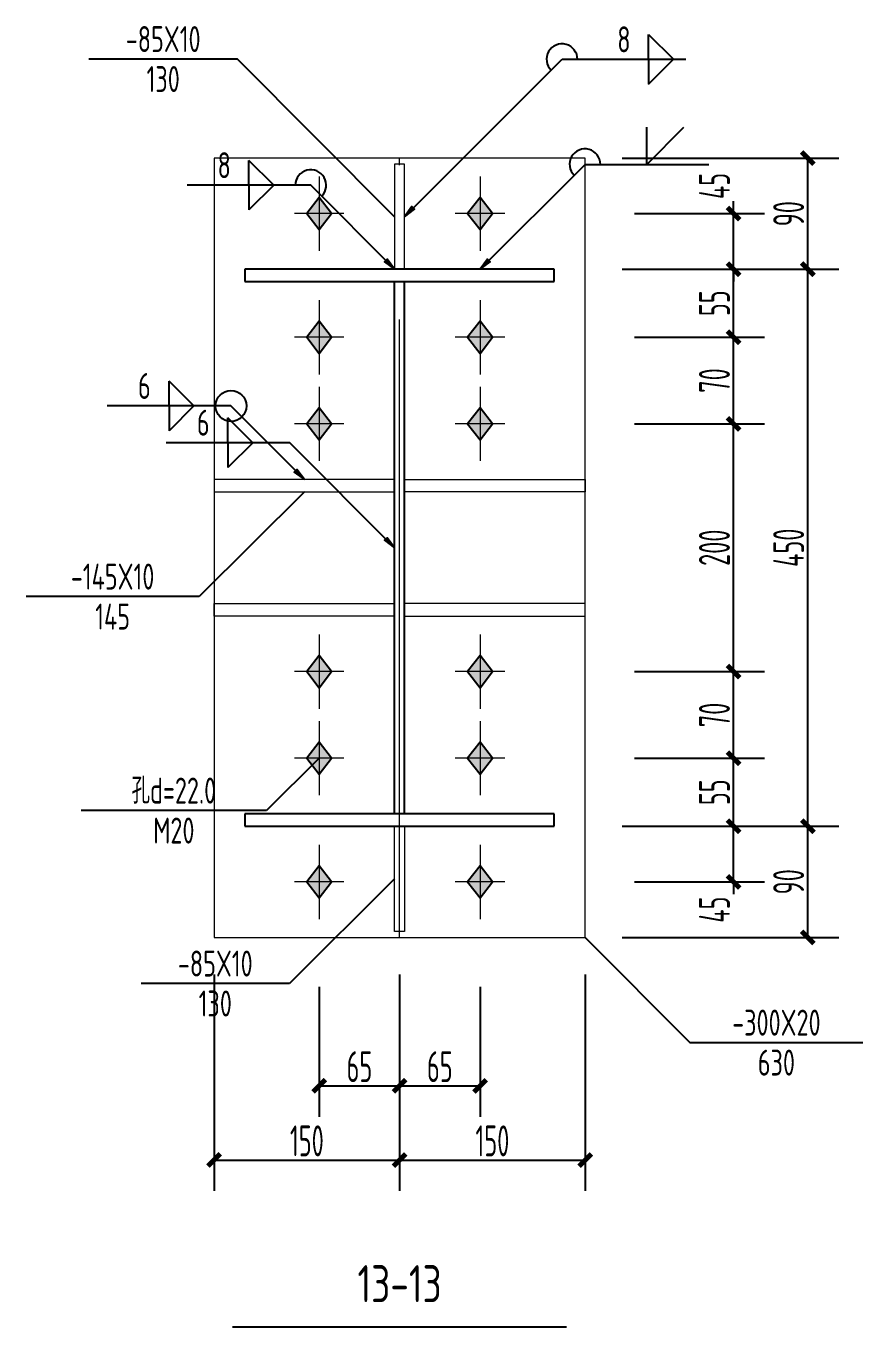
# Model space of a CAD drawing. Extents: x 447413 to 2975780, y -1432727 to 1301644.
# Drawn here: x 2299139 to 2305905, y -1160755 to -1150236 of the extents above; entities that cross this region are included whole.
import ezdxf
from ezdxf.enums import TextEntityAlignment as Align

# ---------------------------------------------------------------- set-up
doc = ezdxf.new("R2010")
doc.units = 0
doc.header["$LTSCALE"] = 1000
doc.header["$MEASUREMENT"] = 0
doc.linetypes.add('线型6', pattern=[8.75, 5, -1.25, 1.25, -1.25])
for name, color, linetype in [('10', 7, 'Continuous'), ('尺寸标注', 253, 'Continuous'), ('焊缝标注', 253, 'Continuous'), ('螺栓孔标注', 253, 'Continuous'), ('钢板标注', 253, 'Continuous')]:
    doc.layers.add(name, color=color, linetype=linetype)
doc.layers.add('20', color=2, linetype='Continuous', lineweight=18)
doc.styles.add('PkpmHz', font='Pkpmeng', dxfattribs={"width": 0.6, "bigfont": 'hztxt'})
doc.dimstyles.new('Pkpm_1.00', dxfattribs={"dimtxt": 250, "dimasz": 100, "dimexe": 250, "dimexo": 0.0625, "dimgap": 30, "dimtad": 1, "dimdec": 0, "dimrnd": 5, "dimzin": 0, "dimdsep": 46, "dimtxsty": 'PkpmHz', "dimblk1": 'ARCHTICK', "dimblk2": 'ARCHTICK', "dimsah": 1, "dimcen": 0.09, "dimadec": 0, "dimazin": 0, "dimtfac": 1, "dimtdec": 0, "dimtmove": 2, "dimatfit": 1, "dimfxl": 0, "dimtolj": 1, "dimtzin": 0, "dimarcsym": 0})

# ---------------------------------------------------------------- blocks, each defined once
blk = doc.blocks.new('_ArchTick')
at = {"color": 0, "linetype": 'ByBlock', "const_width": 0.4}
blk.add_lwpolyline([(-0.5, -0.5), (0.5, 0.5)], dxfattribs=at)
blk = doc.blocks.new('*D522')
at = {"layer": 'Defpoints', "color": 0, "linetype": 'Continuous', "transparency": 16777216}
for p in [(2303659, -1151752), (2304859, -1151752), (2303659, -1152202)]:
    blk.add_point(p, dxfattribs=at)
at = {"layer": '尺寸标注', "color": 0, "linetype": 'Continuous', "lineweight": -2, "transparency": 16777216}
for p, q in [((2304859, -1151752), (2304859, -1151652)), ((2304059, -1151752), (2305109, -1151752)), ((2304859, -1152202), (2304859, -1151752)), ((2304059, -1152202), (2305109, -1152202)), ((2304859, -1152202), (2304859, -1152302))]:
    blk.add_line(p, q, dxfattribs=at)
at = {"layer": '尺寸标注', "color": 0, "linetype": 'Continuous', "lineweight": -2, "transparency": 16777216, "xscale": 100, "yscale": 100, "zscale": 100}
for p, rotation in [((2304859, -1151752), 270), ((2304859, -1152202), 90)]:
    blk.add_blockref('_ArchTick', p, dxfattribs=dict(at, rotation=rotation))
at = {"layer": '尺寸标注', "color": 0, "linetype": 'Continuous', "transparency": 16777216, "insert": (2304704, -1151529), "char_height": 250, "attachment_point": 5, "rotation": 90, "style": 'PkpmHz'}
blk.add_mtext('\\A1;45', dxfattribs=at)
blk = doc.blocks.new('*D523')
at = {"layer": 'Defpoints', "color": 0, "linetype": 'Continuous', "transparency": 16777216}
for p in [(2303659, -1152202), (2304859, -1152202), (2303659, -1152752)]:
    blk.add_point(p, dxfattribs=at)
at = {"layer": '尺寸标注', "color": 0, "linetype": 'Continuous', "lineweight": -2, "transparency": 16777216}
for p, q in [((2304059, -1152202), (2305109, -1152202)), ((2304859, -1152752), (2304859, -1152202)), ((2304059, -1152752), (2305109, -1152752))]:
    blk.add_line(p, q, dxfattribs=at)
at = {"layer": '尺寸标注', "color": 0, "linetype": 'Continuous', "lineweight": -2, "transparency": 16777216, "xscale": 100, "yscale": 100, "zscale": 100}
for p, rotation in [((2304859, -1152202), 90), ((2304859, -1152752), 270)]:
    blk.add_blockref('_ArchTick', p, dxfattribs=dict(at, rotation=rotation))
at = {"layer": '尺寸标注', "color": 0, "linetype": 'Continuous', "transparency": 16777216, "insert": (2304704, -1152477), "char_height": 250, "attachment_point": 5, "rotation": 90, "style": 'PkpmHz'}
blk.add_mtext('\\A1;55', dxfattribs=at)
blk = doc.blocks.new('*D524')
at = {"layer": 'Defpoints', "color": 0, "linetype": 'Continuous', "transparency": 16777216}
for p in [(2303659, -1152752), (2304859, -1152752), (2303659, -1153452)]:
    blk.add_point(p, dxfattribs=at)
at = {"layer": '尺寸标注', "color": 0, "linetype": 'Continuous', "lineweight": -2, "transparency": 16777216}
for p, q in [((2304059, -1152752), (2305109, -1152752)), ((2304859, -1153452), (2304859, -1152752)), ((2304059, -1153452), (2305109, -1153452))]:
    blk.add_line(p, q, dxfattribs=at)
at = {"layer": '尺寸标注', "color": 0, "linetype": 'Continuous', "lineweight": -2, "transparency": 16777216, "xscale": 100, "yscale": 100, "zscale": 100}
for p, rotation in [((2304859, -1152752), 90), ((2304859, -1153452), 270)]:
    blk.add_blockref('_ArchTick', p, dxfattribs=dict(at, rotation=rotation))
at = {"layer": '尺寸标注', "color": 0, "linetype": 'Continuous', "transparency": 16777216, "insert": (2304704, -1153102), "char_height": 250, "attachment_point": 5, "rotation": 90, "style": 'PkpmHz'}
blk.add_mtext('\\A1;70', dxfattribs=at)
blk = doc.blocks.new('*D525')
at = {"layer": 'Defpoints', "color": 0, "linetype": 'Continuous', "transparency": 16777216}
for p in [(2303659, -1156706), (2304859, -1156706), (2303659, -1157156)]:
    blk.add_point(p, dxfattribs=at)
at = {"layer": '尺寸标注', "color": 0, "linetype": 'Continuous', "lineweight": -2, "transparency": 16777216}
for p, q in [((2304859, -1156706), (2304859, -1156606)), ((2304059, -1156706), (2305109, -1156706)), ((2304859, -1157156), (2304859, -1156706)), ((2304059, -1157156), (2305109, -1157156)), ((2304859, -1157156), (2304859, -1157256))]:
    blk.add_line(p, q, dxfattribs=at)
at = {"layer": '尺寸标注', "color": 0, "linetype": 'Continuous', "lineweight": -2, "transparency": 16777216, "xscale": 100, "yscale": 100, "zscale": 100}
for p, rotation in [((2304859, -1156706), 270), ((2304859, -1157156), 90)]:
    blk.add_blockref('_ArchTick', p, dxfattribs=dict(at, rotation=rotation))
at = {"layer": '尺寸标注', "color": 0, "linetype": 'Continuous', "transparency": 16777216, "insert": (2304704, -1157380), "char_height": 250, "attachment_point": 5, "rotation": 90, "style": 'PkpmHz'}
blk.add_mtext('\\A1;45', dxfattribs=at)
blk = doc.blocks.new('*D526')
at = {"layer": 'Defpoints', "color": 0, "linetype": 'Continuous', "transparency": 16777216}
for p in [(2303659, -1156156), (2304859, -1156156), (2303659, -1156706)]:
    blk.add_point(p, dxfattribs=at)
at = {"layer": '尺寸标注', "color": 0, "linetype": 'Continuous', "lineweight": -2, "transparency": 16777216}
for p, q in [((2304059, -1156156), (2305109, -1156156)), ((2304859, -1156706), (2304859, -1156156)), ((2304059, -1156706), (2305109, -1156706))]:
    blk.add_line(p, q, dxfattribs=at)
at = {"layer": '尺寸标注', "color": 0, "linetype": 'Continuous', "lineweight": -2, "transparency": 16777216, "xscale": 100, "yscale": 100, "zscale": 100}
for p, rotation in [((2304859, -1156156), 90), ((2304859, -1156706), 270)]:
    blk.add_blockref('_ArchTick', p, dxfattribs=dict(at, rotation=rotation))
at = {"layer": '尺寸标注', "color": 0, "linetype": 'Continuous', "transparency": 16777216, "insert": (2304704, -1156431), "char_height": 250, "attachment_point": 5, "rotation": 90, "style": 'PkpmHz'}
blk.add_mtext('\\A1;55', dxfattribs=at)
blk = doc.blocks.new('*D527')
at = {"layer": 'Defpoints', "color": 0, "linetype": 'Continuous', "transparency": 16777216}
for p in [(2303659, -1155456), (2304859, -1155456), (2303659, -1156156)]:
    blk.add_point(p, dxfattribs=at)
at = {"layer": '尺寸标注', "color": 0, "linetype": 'Continuous', "lineweight": -2, "transparency": 16777216}
for p, q in [((2304059, -1155456), (2305109, -1155456)), ((2304859, -1156156), (2304859, -1155456)), ((2304059, -1156156), (2305109, -1156156))]:
    blk.add_line(p, q, dxfattribs=at)
at = {"layer": '尺寸标注', "color": 0, "linetype": 'Continuous', "lineweight": -2, "transparency": 16777216, "xscale": 100, "yscale": 100, "zscale": 100}
for p, rotation in [((2304859, -1155456), 90), ((2304859, -1156156), 270)]:
    blk.add_blockref('_ArchTick', p, dxfattribs=dict(at, rotation=rotation))
at = {"layer": '尺寸标注', "color": 0, "linetype": 'Continuous', "transparency": 16777216, "insert": (2304704, -1155806), "char_height": 250, "attachment_point": 5, "rotation": 90, "style": 'PkpmHz'}
blk.add_mtext('\\A1;70', dxfattribs=at)
blk = doc.blocks.new('*D528')
at = {"layer": 'Defpoints', "color": 0, "linetype": 'Continuous', "transparency": 16777216}
for p in [(2303659, -1153452), (2304859, -1153452), (2303659, -1155456)]:
    blk.add_point(p, dxfattribs=at)
at = {"layer": '尺寸标注', "color": 0, "linetype": 'Continuous', "lineweight": -2, "transparency": 16777216}
for p, q in [((2304059, -1153452), (2305109, -1153452)), ((2304859, -1155456), (2304859, -1153452)), ((2304059, -1155456), (2305109, -1155456))]:
    blk.add_line(p, q, dxfattribs=at)
at = {"layer": '尺寸标注', "color": 0, "linetype": 'Continuous', "lineweight": -2, "transparency": 16777216, "xscale": 100, "yscale": 100, "zscale": 100}
for p, rotation in [((2304859, -1153452), 90), ((2304859, -1155456), 270)]:
    blk.add_blockref('_ArchTick', p, dxfattribs=dict(at, rotation=rotation))
at = {"layer": '尺寸标注', "color": 0, "linetype": 'Continuous', "transparency": 16777216, "insert": (2304704, -1154454), "char_height": 250, "attachment_point": 5, "rotation": 90, "style": 'PkpmHz'}
blk.add_mtext('\\A1;200', dxfattribs=at)
blk = doc.blocks.new('*D529')
at = {"layer": 'Defpoints', "color": 0, "linetype": 'Continuous', "transparency": 16777216}
for p in [(2301509, -1157605), (2302159, -1157605), (2302159, -1158805)]:
    blk.add_point(p, dxfattribs=at)
at = {"layer": '尺寸标注', "color": 0, "linetype": 'Continuous', "lineweight": -2, "transparency": 16777216}
for p, q in [((2301509, -1158005), (2301509, -1159055)), ((2302159, -1158005), (2302159, -1159055)), ((2301509, -1158805), (2302159, -1158805))]:
    blk.add_line(p, q, dxfattribs=at)
at = {"layer": '尺寸标注', "color": 0, "linetype": 'Continuous', "lineweight": -2, "transparency": 16777216, "xscale": 100, "yscale": 100, "zscale": 100, "rotation": 180}
blk.add_blockref('_ArchTick', (2301509, -1158805), dxfattribs=at)
at = {"layer": '尺寸标注', "color": 0, "linetype": 'Continuous', "lineweight": -2, "transparency": 16777216, "xscale": 100, "yscale": 100, "zscale": 100}
blk.add_blockref('_ArchTick', (2302159, -1158805), dxfattribs=at)
at = {"layer": '尺寸标注', "color": 0, "linetype": 'Continuous', "transparency": 16777216, "insert": (2301834, -1158650), "char_height": 250, "attachment_point": 5, "style": 'PkpmHz'}
blk.add_mtext('\\A1;65', dxfattribs=at)
blk = doc.blocks.new('*D530')
at = {"layer": 'Defpoints', "color": 0, "linetype": 'Continuous', "transparency": 16777216}
for p in [(2302159, -1157605), (2302809, -1157605), (2302809, -1158805)]:
    blk.add_point(p, dxfattribs=at)
at = {"layer": '尺寸标注', "color": 0, "linetype": 'Continuous', "lineweight": -2, "transparency": 16777216}
for p, q in [((2302159, -1158005), (2302159, -1159055)), ((2302809, -1158005), (2302809, -1159055)), ((2302159, -1158805), (2302809, -1158805))]:
    blk.add_line(p, q, dxfattribs=at)
at = {"layer": '尺寸标注', "color": 0, "linetype": 'Continuous', "lineweight": -2, "transparency": 16777216, "xscale": 100, "yscale": 100, "zscale": 100, "rotation": 180}
blk.add_blockref('_ArchTick', (2302159, -1158805), dxfattribs=at)
at = {"layer": '尺寸标注', "color": 0, "linetype": 'Continuous', "lineweight": -2, "transparency": 16777216, "xscale": 100, "yscale": 100, "zscale": 100}
blk.add_blockref('_ArchTick', (2302809, -1158805), dxfattribs=at)
at = {"layer": '尺寸标注', "color": 0, "linetype": 'Continuous', "transparency": 16777216, "insert": (2302484, -1158650), "char_height": 250, "attachment_point": 5, "style": 'PkpmHz'}
blk.add_mtext('\\A1;65', dxfattribs=at)
blk = doc.blocks.new('*D531')
at = {"layer": 'Defpoints', "color": 0, "linetype": 'Continuous', "transparency": 16777216}
for p in [(2300659, -1157605), (2302159, -1157605), (2302159, -1159405)]:
    blk.add_point(p, dxfattribs=at)
at = {"layer": '尺寸标注', "color": 0, "linetype": 'Continuous', "lineweight": -2, "transparency": 16777216}
for p, q in [((2300659, -1157905), (2300659, -1159655)), ((2302159, -1157905), (2302159, -1159655)), ((2300659, -1159405), (2302159, -1159405))]:
    blk.add_line(p, q, dxfattribs=at)
at = {"layer": '尺寸标注', "color": 0, "linetype": 'Continuous', "lineweight": -2, "transparency": 16777216, "xscale": 100, "yscale": 100, "zscale": 100, "rotation": 180}
blk.add_blockref('_ArchTick', (2300659, -1159405), dxfattribs=at)
at = {"layer": '尺寸标注', "color": 0, "linetype": 'Continuous', "lineweight": -2, "transparency": 16777216, "xscale": 100, "yscale": 100, "zscale": 100}
blk.add_blockref('_ArchTick', (2302159, -1159405), dxfattribs=at)
at = {"layer": '尺寸标注', "color": 0, "linetype": 'Continuous', "transparency": 16777216, "insert": (2301409, -1159250), "char_height": 250, "attachment_point": 5, "style": 'PkpmHz'}
blk.add_mtext('\\A1;150', dxfattribs=at)
blk = doc.blocks.new('*D532')
at = {"layer": 'Defpoints', "color": 0, "linetype": 'Continuous', "transparency": 16777216}
for p in [(2302159, -1157605), (2303659, -1157605), (2303659, -1159405)]:
    blk.add_point(p, dxfattribs=at)
at = {"layer": '尺寸标注', "color": 0, "linetype": 'Continuous', "lineweight": -2, "transparency": 16777216}
for p, q in [((2302159, -1157905), (2302159, -1159655)), ((2303659, -1157905), (2303659, -1159655)), ((2302159, -1159405), (2303659, -1159405))]:
    blk.add_line(p, q, dxfattribs=at)
at = {"layer": '尺寸标注', "color": 0, "linetype": 'Continuous', "lineweight": -2, "transparency": 16777216, "xscale": 100, "yscale": 100, "zscale": 100, "rotation": 180}
blk.add_blockref('_ArchTick', (2302159, -1159405), dxfattribs=at)
at = {"layer": '尺寸标注', "color": 0, "linetype": 'Continuous', "lineweight": -2, "transparency": 16777216, "xscale": 100, "yscale": 100, "zscale": 100}
blk.add_blockref('_ArchTick', (2303659, -1159405), dxfattribs=at)
at = {"layer": '尺寸标注', "color": 0, "linetype": 'Continuous', "transparency": 16777216, "insert": (2302909, -1159250), "char_height": 250, "attachment_point": 5, "style": 'PkpmHz'}
blk.add_mtext('\\A1;150', dxfattribs=at)
blk = doc.blocks.new('*D533')
at = {"layer": 'Defpoints', "color": 0, "linetype": 'Continuous', "transparency": 16777216}
for p in [(2303659, -1156706), (2305459, -1156706), (2303659, -1157605)]:
    blk.add_point(p, dxfattribs=at)
at = {"layer": '尺寸标注', "color": 0, "linetype": 'Continuous', "lineweight": -2, "transparency": 16777216}
for p, q in [((2303959, -1156706), (2305709, -1156706)), ((2305459, -1157605), (2305459, -1156706)), ((2303959, -1157605), (2305709, -1157605))]:
    blk.add_line(p, q, dxfattribs=at)
at = {"layer": '尺寸标注', "color": 0, "linetype": 'Continuous', "lineweight": -2, "transparency": 16777216, "xscale": 100, "yscale": 100, "zscale": 100}
for p, rotation in [((2305459, -1156706), 90), ((2305459, -1157605), 270)]:
    blk.add_blockref('_ArchTick', p, dxfattribs=dict(at, rotation=rotation))
at = {"layer": '尺寸标注', "color": 0, "linetype": 'Continuous', "transparency": 16777216, "insert": (2305304, -1157155), "char_height": 250, "attachment_point": 5, "rotation": 90, "style": 'PkpmHz'}
blk.add_mtext('\\A1;90', dxfattribs=at)
blk = doc.blocks.new('*D534')
at = {"layer": 'Defpoints', "color": 0, "linetype": 'Continuous', "transparency": 16777216}
for p in [(2303659, -1152202), (2305459, -1152202), (2303659, -1156706)]:
    blk.add_point(p, dxfattribs=at)
at = {"layer": '尺寸标注', "color": 0, "linetype": 'Continuous', "lineweight": -2, "transparency": 16777216}
for p, q in [((2303959, -1152202), (2305709, -1152202)), ((2305459, -1156706), (2305459, -1152202)), ((2303959, -1156706), (2305709, -1156706))]:
    blk.add_line(p, q, dxfattribs=at)
at = {"layer": '尺寸标注', "color": 0, "linetype": 'Continuous', "lineweight": -2, "transparency": 16777216, "xscale": 100, "yscale": 100, "zscale": 100}
for p, rotation in [((2305459, -1152202), 90), ((2305459, -1156706), 270)]:
    blk.add_blockref('_ArchTick', p, dxfattribs=dict(at, rotation=rotation))
at = {"layer": '尺寸标注', "color": 0, "linetype": 'Continuous', "transparency": 16777216, "insert": (2305304, -1154454), "char_height": 250, "attachment_point": 5, "rotation": 90, "style": 'PkpmHz'}
blk.add_mtext('\\A1;450', dxfattribs=at)
blk = doc.blocks.new('*D535')
at = {"layer": 'Defpoints', "color": 0, "linetype": 'Continuous', "transparency": 16777216}
for p in [(2303659, -1151303), (2305459, -1151303), (2303659, -1152202)]:
    blk.add_point(p, dxfattribs=at)
at = {"layer": '尺寸标注', "color": 0, "linetype": 'Continuous', "lineweight": -2, "transparency": 16777216}
for p, q in [((2303959, -1151303), (2305709, -1151303)), ((2305459, -1152202), (2305459, -1151303)), ((2303959, -1152202), (2305709, -1152202))]:
    blk.add_line(p, q, dxfattribs=at)
at = {"layer": '尺寸标注', "color": 0, "linetype": 'Continuous', "lineweight": -2, "transparency": 16777216, "xscale": 100, "yscale": 100, "zscale": 100}
for p, rotation in [((2305459, -1151303), 90), ((2305459, -1152202), 270)]:
    blk.add_blockref('_ArchTick', p, dxfattribs=dict(at, rotation=rotation))
at = {"layer": '尺寸标注', "color": 0, "linetype": 'Continuous', "transparency": 16777216, "insert": (2305304, -1151753), "char_height": 250, "attachment_point": 5, "rotation": 90, "style": 'PkpmHz'}
blk.add_mtext('\\A1;90', dxfattribs=at)

msp = doc.modelspace()

# ---------------------------------------------------------------- hatches: boundary and pattern name
at = {"layer": '10'}
for points in [[(2301508.8, -1151622.2), (2301408.8, -1151752.2), (2301508.8, -1151882.2), (2301608.8, -1151752.2)], [(2302808.8, -1151622.2), (2302708.8, -1151752.2), (2302808.8, -1151882.2), (2302908.8, -1151752.2)], [(2301508.8, -1152622.2), (2301408.8, -1152752.2), (2301508.8, -1152882.2), (2301608.8, -1152752.2)], [(2302808.8, -1152622.2), (2302708.8, -1152752.2), (2302808.8, -1152882.2), (2302908.8, -1152752.2)], [(2301508.8, -1153322.2), (2301408.8, -1153452.2), (2301508.8, -1153582.2), (2301608.8, -1153452.2)], [(2302808.8, -1153322.2), (2302708.8, -1153452.2), (2302808.8, -1153582.2), (2302908.8, -1153452.2)], [(2301508.8, -1155326), (2301408.8, -1155456), (2301508.8, -1155586), (2301608.8, -1155456)], [(2302808.8, -1155326), (2302708.8, -1155456), (2302808.8, -1155586), (2302908.8, -1155456)], [(2301508.8, -1156026), (2301408.8, -1156156), (2301508.8, -1156286), (2301608.8, -1156156)], [(2302808.8, -1156026), (2302708.8, -1156156), (2302808.8, -1156286), (2302908.8, -1156156)], [(2301508.8, -1157026), (2301408.8, -1157156), (2301508.8, -1157286), (2301608.8, -1157156)], [(2302808.8, -1157026), (2302708.8, -1157156), (2302808.8, -1157286), (2302908.8, -1157156)]]:
    msp.add_hatch(color=1, dxfattribs=at).paths.add_polyline_path(points)
at = {"layer": '焊缝标注'}
for points in [[(2302198.8, -1151777.2), (2302280.2, -1151717.2), (2302259, -1151695.9)], [(2302118.8, -1152202.2), (2302058.8, -1152120.8), (2302037.6, -1152142)], [(2302808.8, -1152202.2), (2302890.2, -1152142.2), (2302869, -1152120.9)], [(2301388.8, -1153902.2), (2301328.8, -1153820.8), (2301307.6, -1153842)], [(2302118.8, -1154454.1), (2302058.8, -1154372.7), (2302037.6, -1154393.9)]]:
    msp.add_hatch(color=256, dxfattribs=at).paths.add_polyline_path(points)

# ---------------------------------------------------------------- linework, layer by layer
at = {"layer": '10', "linetype": '线型6', "lineweight": 18}
msp.add_line((2302158.8, -1157609.7), (2302158.8, -1151298.4), dxfattribs=at)
at = {"layer": '10', "color": 9, "lineweight": 18}
for p, q in [((2301508.8, -1151452.2), (2301508.8, -1152052.2)), ((2302808.8, -1151452.2), (2302808.8, -1152052.2)), ((2301708.8, -1151752.2), (2301308.8, -1151752.2)), ((2303008.8, -1151752.2), (2302608.8, -1151752.2)), ((2301508.8, -1152452.2), (2301508.8, -1153052.2)), ((2302808.8, -1152452.2), (2302808.8, -1153052.2)), ((2301708.8, -1152752.2), (2301308.8, -1152752.2)), ((2303008.8, -1152752.2), (2302608.8, -1152752.2)), ((2301508.8, -1153152.2), (2301508.8, -1153752.2)), ((2302808.8, -1153152.2), (2302808.8, -1153752.2)), ((2301708.8, -1153452.2), (2301308.8, -1153452.2)), ((2303008.8, -1153452.2), (2302608.8, -1153452.2)), ((2301508.8, -1155156), (2301508.8, -1155756)), ((2302808.8, -1155156), (2302808.8, -1155756)), ((2301708.8, -1155456), (2301308.8, -1155456)), ((2303008.8, -1155456), (2302608.8, -1155456)), ((2301508.8, -1155856), (2301508.8, -1156456)), ((2302808.8, -1155856), (2302808.8, -1156456)), ((2301708.8, -1156156), (2301308.8, -1156156)), ((2303008.8, -1156156), (2302608.8, -1156156)), ((2301508.8, -1156856), (2301508.8, -1157456)), ((2302808.8, -1156856), (2302808.8, -1157456)), ((2301708.8, -1157156), (2301308.8, -1157156)), ((2303008.8, -1157156), (2302608.8, -1157156))]:
    msp.add_line(p, q, dxfattribs=at)
at = {"layer": '10', "color": 3}
for p, q in [((2303408.8, -1152202.2), (2300908.8, -1152202.2)), ((2300908.8, -1152202.2), (2300908.8, -1152302.2)), ((2303408.8, -1152302.2), (2303408.8, -1152202.2)), ((2300908.8, -1152302.2), (2303408.8, -1152302.2)), ((2302118.8, -1156606), (2302118.8, -1152302.2)), ((2302198.8, -1156606), (2302198.8, -1152302.2)), ((2303408.8, -1156606), (2300908.8, -1156606)), ((2300908.8, -1156606), (2300908.8, -1156706)), ((2303408.8, -1156706), (2303408.8, -1156606)), ((2300908.8, -1156706), (2303408.8, -1156706))]:
    msp.add_line(p, q, dxfattribs=at)
at = {"layer": '10'}
msp.add_line((2300808.8, -1160754.7), (2303508.8, -1160754.7), dxfattribs=at)
at = {"layer": '10', "color": 1, "linetype": 'Continuous'}
for points in [[(2301508.8, -1151622.2), (2301408.8, -1151752.2), (2301508.8, -1151882.2), (2301608.8, -1151752.2)], [(2302808.8, -1151622.2), (2302708.8, -1151752.2), (2302808.8, -1151882.2), (2302908.8, -1151752.2)], [(2301508.8, -1152622.2), (2301408.8, -1152752.2), (2301508.8, -1152882.2), (2301608.8, -1152752.2)], [(2302808.8, -1152622.2), (2302708.8, -1152752.2), (2302808.8, -1152882.2), (2302908.8, -1152752.2)], [(2301508.8, -1153322.2), (2301408.8, -1153452.2), (2301508.8, -1153582.2), (2301608.8, -1153452.2)], [(2302808.8, -1153322.2), (2302708.8, -1153452.2), (2302808.8, -1153582.2), (2302908.8, -1153452.2)], [(2301508.8, -1155326), (2301408.8, -1155456), (2301508.8, -1155586), (2301608.8, -1155456)], [(2302808.8, -1155326), (2302708.8, -1155456), (2302808.8, -1155586), (2302908.8, -1155456)], [(2301508.8, -1156026), (2301408.8, -1156156), (2301508.8, -1156286), (2301608.8, -1156156)], [(2302808.8, -1156026), (2302708.8, -1156156), (2302808.8, -1156286), (2302908.8, -1156156)], [(2301508.8, -1157026), (2301408.8, -1157156), (2301508.8, -1157286), (2301608.8, -1157156)], [(2302808.8, -1157026), (2302708.8, -1157156), (2302808.8, -1157286), (2302908.8, -1157156)]]:
    msp.add_lwpolyline(points, close=True, dxfattribs=at)
at = {"layer": '20'}
for p, q in [((2303658.8, -1151303.4), (2300658.8, -1151303.4)), ((2300658.8, -1151303.4), (2300658.8, -1157604.7)), ((2303658.8, -1157604.7), (2303658.8, -1151303.4)), ((2302198.8, -1151352.2), (2302118.8, -1151352.2)), ((2302118.8, -1151352.2), (2302118.8, -1152202.2)), ((2302198.8, -1152202.2), (2302198.8, -1151352.2)), ((2302118.8, -1152202.2), (2302198.8, -1152202.2)), ((2302118.8, -1153902.2), (2300658.8, -1153902.2)), ((2300658.8, -1153902.2), (2300658.8, -1154002.2)), ((2302118.8, -1154002.2), (2302118.8, -1153902.2)), ((2302198.8, -1153902.2), (2303658.8, -1153902.2)), ((2302198.8, -1154002.2), (2302198.8, -1153902.2)), ((2303658.8, -1153902.2), (2303658.8, -1154002.2)), ((2300658.8, -1154002.2), (2302118.8, -1154002.2)), ((2303658.8, -1154002.2), (2302198.8, -1154002.2)), ((2300658.8, -1155006), (2300658.8, -1154906)), ((2300658.8, -1154906), (2302118.8, -1154906)), ((2302118.8, -1154906), (2302118.8, -1155006)), ((2303658.8, -1154906), (2302198.8, -1154906)), ((2302198.8, -1154906), (2302198.8, -1155006)), ((2303658.8, -1155006), (2303658.8, -1154906)), ((2302118.8, -1155006), (2300658.8, -1155006)), ((2302198.8, -1155006), (2303658.8, -1155006)), ((2302118.8, -1156706), (2302198.8, -1156706)), ((2302118.8, -1157556), (2302118.8, -1156706)), ((2302198.8, -1156706), (2302198.8, -1157556)), ((2300658.8, -1157604.7), (2303658.8, -1157604.7)), ((2302198.8, -1157556), (2302118.8, -1157556))]:
    msp.add_line(p, q, dxfattribs=at)
at = {"layer": '焊缝标注'}
for p, q in [((2304172.1, -1150304.9), (2304372.1, -1150504.9)), ((2304172.1, -1150504.9), (2304172.1, -1150304.9)), ((2302198.8, -1151777.2), (2303472.1, -1150504.9)), ((2303472.1, -1150504.9), (2304472.1, -1150504.9)), ((2304172.1, -1150704.9), (2304372.1, -1150504.9)), ((2304172.1, -1150504.9), (2304172.1, -1150704.9)), ((2304157.7, -1151354), (2304157.7, -1151054)), ((2304157.7, -1151354), (2304457.7, -1151054)), ((2301140.8, -1151522.6), (2300940.8, -1151322.6)), ((2300940.8, -1151522.6), (2300940.8, -1151322.6)), ((2302808.8, -1152202.2), (2303657.7, -1151354)), ((2303657.7, -1151354), (2304657.7, -1151354)), ((2301440.8, -1151522.6), (2300440.8, -1151522.6)), ((2301140.8, -1151522.6), (2300940.8, -1151722.6)), ((2300940.8, -1151522.6), (2300940.8, -1151722.6)), ((2302118.8, -1152202.2), (2301440.8, -1151522.6)), ((2300495.6, -1153307.6), (2300295.6, -1153107.6)), ((2300295.6, -1153307.6), (2300295.6, -1153107.6)), ((2300795.6, -1153307.6), (2299795.6, -1153307.6)), ((2300495.6, -1153307.6), (2300295.6, -1153507.6)), ((2300295.6, -1153307.6), (2300295.6, -1153507.6)), ((2301388.8, -1153902.2), (2300795.6, -1153307.6)), ((2300971.3, -1153604.6), (2300771.3, -1153404.6)), ((2300771.3, -1153604.6), (2300771.3, -1153404.6)), ((2301271.3, -1153604.6), (2300271.3, -1153604.6)), ((2300971.3, -1153604.6), (2300771.3, -1153804.6)), ((2300771.3, -1153604.6), (2300771.3, -1153804.6)), ((2302118.8, -1154454.1), (2301271.3, -1153604.6))]:
    msp.add_line(p, q, dxfattribs=at)
at = {"layer": '焊缝标注', "linetype": 'Continuous'}
for points in [[(2302198.8, -1151777.2), (2302280.2, -1151717.2), (2302259, -1151695.9)], [(2302118.8, -1152202.2), (2302058.8, -1152120.8), (2302037.6, -1152142)], [(2302808.8, -1152202.2), (2302890.2, -1152142.2), (2302869, -1152120.9)], [(2301388.8, -1153902.2), (2301328.8, -1153820.8), (2301307.6, -1153842)], [(2302118.8, -1154454.1), (2302058.8, -1154372.7), (2302037.6, -1154393.9)]]:
    msp.add_lwpolyline(points, close=True, dxfattribs=at)
at = {"layer": '焊缝标注'}
msp.add_circle((2300795.6, -1153307.6), 125, dxfattribs=at)
for centre, start, end in [((2303472.1, -1150504.9), 0, 224.97719), ((2303657.7, -1151354), 0, 224.97719), ((2301440.8, -1151522.6), 314.93158, 180)]:
    msp.add_arc(centre, 125, start, end, dxfattribs=at)
at = {"layer": '螺栓孔标注'}
for p, q in [((2301508.8, -1156156), (2301083.7, -1156579.4)), ((2301083.7, -1156579.4), (2299583.7, -1156579.4))]:
    msp.add_line(p, q, dxfattribs=at)
at = {"layer": '螺栓孔标注', "const_width": 0.1}
msp.add_lwpolyline([(2301508.9, -1156156, 1), (2301508.8, -1156156, 1)], format="xyb", close=True, dxfattribs=at)
at = {"layer": '钢板标注'}
for p, q in [((2300847.5, -1150502.9), (2299647.5, -1150502.9)), ((2302118.8, -1151777.2), (2300847.5, -1150502.9)), ((2301388.8, -1154002.2), (2300538.6, -1154849.1)), ((2300538.6, -1154849.1), (2299138.6, -1154849.1)), ((2302118.8, -1157131), (2301268.6, -1157977.8)), ((2303658.8, -1157604.7), (2304505, -1158455.6)), ((2301268.6, -1157977.8), (2300068.6, -1157977.8)), ((2304505, -1158455.6), (2305905, -1158455.6))]:
    msp.add_line(p, q, dxfattribs=at)
at = {"layer": '钢板标注', "const_width": 0.1}
for points in [[(2302118.9, -1151777.2, 1), (2302118.8, -1151777.2, 1)], [(2301388.9, -1154002.2, 1), (2301388.8, -1154002.2, 1)], [(2302118.9, -1157131, 1), (2302118.8, -1157131, 1)], [(2303658.9, -1157604.7, 1), (2303658.8, -1157604.7, 1)]]:
    msp.add_lwpolyline(points, format="xyb", close=True, dxfattribs=at)

# ---------------------------------------------------------------- texts
at = {"layer": '10', "style": 'PkpmHz', "width": 0.77}
msp.add_text('13-13', height=300, dxfattribs=at).set_placement((2302158.8, -1160404.7), align=Align.MIDDLE_CENTER)
at = {"layer": '焊缝标注', "style": 'PkpmHz', "width": 0.71}
for s, p in [('8', (2303972.1, -1150448.3)), ('8', (2300740.8, -1151466)), ('6', (2300095.6, -1153250.9)), ('6', (2300571.3, -1153547.9))]:
    msp.add_text(s, height=210, dxfattribs=at).set_placement(p, align=Align.CENTER)
at = {"layer": '螺栓孔标注', "style": 'PkpmHz', "width": 0.71}
msp.add_text('孔d=22.0', height=210, dxfattribs=at).set_placement((2300333.7, -1156522.8), align=Align.CENTER)
msp.add_text('M20', height=210, dxfattribs=at).set_placement((2300333.7, -1156636), align=Align.TOP_CENTER)
at = {"layer": '钢板标注', "style": 'PkpmHz', "width": 0.71}
for s, p in [('-85X10', (2300247.5, -1150446.3)), ('-145X10', (2299838.6, -1154792.5)), ('-85X10', (2300668.6, -1157921.2)), ('-300X20', (2305205, -1158399))]:
    msp.add_text(s, height=210, dxfattribs=at).set_placement(p, align=Align.CENTER)
for s, p in [('130', (2300247.5, -1150559.5)), ('145', (2299838.6, -1154905.7)), ('130', (2300668.6, -1158034.4)), ('630', (2305205, -1158512.2))]:
    msp.add_text(s, height=210, dxfattribs=at).set_placement(p, align=Align.TOP_CENTER)

# ---------------------------------------------------------------- dimensions: what is measured, and where the dimension line sits
at = {"layer": '尺寸标注', "linetype": 'Continuous'}
for base, p1, p2, text, override, picture, middle in [((2305458.8, -1151303.4), (2303658.8, -1152202.2), (2303658.8, -1151303.4), '90', {"dimexo": 300, "dimtih": 0, "dimtoh": 0}, '*D535', (2305303.8, -1151752.8)), ((2304858.8, -1152202.2), (2303658.8, -1152752.2), (2303658.8, -1152202.2), '55', {"dimexo": 400, "dimtih": 0, "dimtoh": 0}, '*D523', (2304703.8, -1152477.2)), ((2305458.8, -1152202.2), (2303658.8, -1156706), (2303658.8, -1152202.2), '450', {"dimexo": 300, "dimtih": 0, "dimtoh": 0}, '*D534', (2305303.8, -1154454.1)), ((2304858.8, -1152752.2), (2303658.8, -1153452.2), (2303658.8, -1152752.2), '70', {"dimexo": 400, "dimtih": 0, "dimtoh": 0}, '*D524', (2304703.8, -1153102.2)), ((2304858.8, -1153452.2), (2303658.8, -1155456), (2303658.8, -1153452.2), '200', {"dimexo": 400, "dimtih": 0, "dimtoh": 0}, '*D528', (2304703.8, -1154454.1)), ((2304858.8, -1155456), (2303658.8, -1156156), (2303658.8, -1155456), '70', {"dimexo": 400, "dimtih": 0, "dimtoh": 0}, '*D527', (2304703.8, -1155806)), ((2304858.8, -1156156), (2303658.8, -1156706), (2303658.8, -1156156), '55', {"dimexo": 400, "dimtih": 0, "dimtoh": 0}, '*D526', (2304703.8, -1156431)), ((2305458.8, -1156706), (2303658.8, -1157604.7), (2303658.8, -1156706), '90', {"dimexo": 300, "dimtih": 0, "dimtoh": 0}, '*D533', (2305303.8, -1157155.3))]:
    dim = msp.add_linear_dim(base=base, p1=p1, p2=p2, angle=90, text=text, dimstyle='Pkpm_1.00', override=override, dxfattribs=at)
    dim.commit()
    dim.dimension.update_dxf_attribs({"geometry": picture, "text_midpoint": middle})
for base, p1, p2, picture, middle in [((2304858.8, -1151752.2), (2303658.8, -1152202.2), (2303658.8, -1151752.2), '*D522', (2304703.6, -1151528.6)), ((2304858.8, -1156706), (2303658.8, -1157156), (2303658.8, -1156706), '*D525', (2304703.6, -1157379.6))]:
    dim = msp.add_linear_dim(base=base, p1=p1, p2=p2, angle=90, text='45', dimstyle='Pkpm_1.00', override={"dimexo": 400, "dimtih": 0, "dimtoh": 0}, dxfattribs=at)
    dim.commit()
    dim.dimension.update_dxf_attribs({"geometry": picture, "text_midpoint": middle, "dimtype": 128})
for base, p1, p2, text, override, picture, middle in [((2302158.8, -1159404.7), (2300658.8, -1157604.7), (2302158.8, -1157604.7), '150', {"dimexo": 300, "dimtih": 0, "dimtoh": 0}, '*D531', (2301408.8, -1159249.7)), ((2302158.8, -1158804.7), (2301508.8, -1157604.7), (2302158.8, -1157604.7), '65', {"dimexo": 400, "dimtih": 0, "dimtoh": 0}, '*D529', (2301833.8, -1158649.7)), ((2302808.8, -1158804.7), (2302158.8, -1157604.7), (2302808.8, -1157604.7), '65', {"dimexo": 400, "dimtih": 0, "dimtoh": 0}, '*D530', (2302483.8, -1158649.7)), ((2303658.8, -1159404.7), (2302158.8, -1157604.7), (2303658.8, -1157604.7), '150', {"dimexo": 300, "dimtih": 0, "dimtoh": 0}, '*D532', (2302908.8, -1159249.7))]:
    dim = msp.add_linear_dim(base=base, p1=p1, p2=p2, text=text, dimstyle='Pkpm_1.00', override=override, dxfattribs=at)
    dim.commit()
    dim.dimension.update_dxf_attribs({"geometry": picture, "text_midpoint": middle})

doc.saveas('drawing.dxf')
